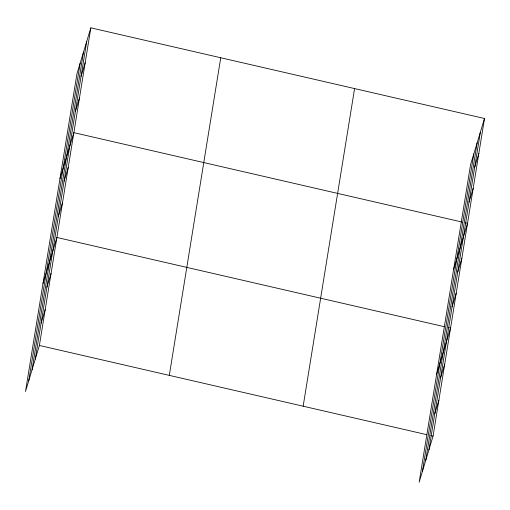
<?xml version="1.0" encoding="UTF-8"?>
<svg xmlns="http://www.w3.org/2000/svg" width="510" height="510" viewBox="0 0 510 510"><rect width="100%" height="100%" fill="white"/><g stroke="black" fill="none" stroke-linecap="round" stroke-linejoin="round"><path stroke-width="0.76" d="M28.726 380.823L80.159 63.202M32.041 369.826L83.481 52.205M35.267 359.155L86.7 41.533M90.837 27.84L76.933 73.88L25.5 391.501L39.397 345.461L90.837 27.84L484.5 118.498L433.067 436.12L419.163 482.16L470.603 164.539L484.5 118.498M169.307 375.379L220.747 57.757M303.157 406.202L354.59 88.581M422.388 471.489L473.822 153.867M425.703 460.492L477.143 142.87M428.929 449.814L480.363 132.198M81.045 76.474L85.176 62.775M75.384 111.409L79.522 97.716M59.963 178.691L73.861 132.651L462.111 222.067M64.069 181.286L68.206 167.592M58.414 216.227L62.545 202.527M42.987 283.509L56.89 237.469L444.363 326.706M46.926 287.162L51.057 273.462M41.093 323.155L45.231 309.462M474.708 167.133L478.839 153.44M469.047 202.075L473.184 188.375M453.626 269.356L467.523 223.316L465.209 222.781M457.731 271.951L461.869 258.251M452.077 306.886L456.208 293.193M436.649 374.168L450.553 328.128L448.233 327.599M440.589 377.821L444.72 364.127M434.756 413.82L438.893 400.127M39.397 345.461L426.876 434.698M430.746 435.585L433.067 436.12"/></g></svg>
